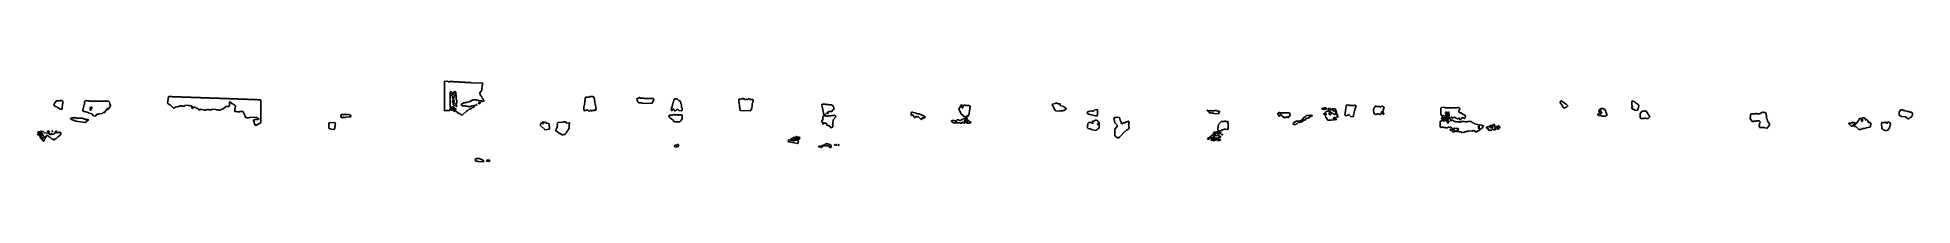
# Model space of a CAD drawing. Header units: millimetres. Extents: x 0 to 8535, y 0 to 367.
import ezdxf

# ---------------------------------------------------------------- set-up
doc = ezdxf.new("R2010")
doc.units = ezdxf.units.MM
doc.layers.add('GRAY_L', color=7, linetype='Continuous')

msp = doc.modelspace()

# ---------------------------------------------------------------- linework, layer by layer
at = {"layer": 'GRAY_L'}
for points in [[(1901.9, 230), (1900.5, 231.4), (1897.8, 231.4), (1896.3, 230), (1894.1, 232.2), (1896.3, 235.9), (1900.5, 235.9), (1905.2, 239.4), (1903.3, 241.4), (1899.1, 241.4), (1895.5, 245.1), (1896.9, 247.9), (1894.2, 250.8), (1894.2, 253.7), (1896.9, 256.5), (1892.8, 260.8), (1892.8, 263.7), (1895, 266), (1897.7, 263.1), (1900.5, 265.9), (1904.7, 263.1), (1908.1, 266.6), (1908.1, 280.8), (1905.3, 283.6), (1905.3, 305.1), (1903.9, 306.5), (1903.9, 317.9), (1900.5, 321.4), (1899.2, 321.4), (1894.4, 316.5), (1894.4, 313.7), (1897.2, 310.8), (1894.4, 308), (1897.1, 305.2), (1898.5, 300.8), (1894.4, 296.5), (1897.2, 292.2), (1892.2, 287.1), (1888.6, 290.8), (1888.6, 293.7), (1891.3, 296.5), (1885.8, 300.8), (1885.8, 303.7), (1888.6, 308), (1885.8, 312.3), (1888.5, 315.1), (1883.8, 320), (1881.1, 320), (1879, 317.9), (1879, 285.1), (1877.7, 283.7), (1879, 282.3), (1879, 249.4), (1881, 247.4), (1882.4, 248.8), (1887.9, 248.8), (1889.4, 250.2), (1894.4, 245.1), (1890.2, 240.8), (1891.6, 237.9), (1886.6, 234.3), (1884.4, 236.5), (1885.8, 240.8), (1881, 245.7), (1879, 243.6), (1879, 236.5), (1876.9, 234.3), (1860.2, 234.3), (1858.8, 232.9), (1852.4, 233.6), (1852.4, 366.6), (1865.7, 367.3), (1871.3, 364.5), (1874, 364.5), (1875.4, 365.9), (1892.2, 365.9), (1893.6, 364.5), (1918.7, 364.5), (1920.1, 363.1), (1945.1, 363.1), (1946.5, 361.6), (1973, 361.6), (1974.4, 360.2), (2024.5, 358.8), (2026.7, 356.6), (2026.7, 353.6), (2023.9, 350.8), (2022.5, 326.5), (2014.1, 315.1), (2014.1, 309.4), (2015.5, 308), (2015.5, 305.1), (2022.5, 296.6), (2023.9, 290.9), (2028.1, 286.6), (2028.1, 282.3), (2032.3, 278), (2030.1, 275.7), (2028.7, 277.1), (2025.9, 274.2), (2021.7, 278.6), (2010.5, 278.6), (2005, 281.4), (1998, 281.4), (1996.6, 282.9), (1982.7, 282.9), (1981.3, 281.4), (1978.6, 281.4), (1973, 277.1), (1970.2, 277.1), (1964.6, 272.9), (1956.3, 271.4), (1954.9, 270), (1946.5, 270), (1945.1, 268.6), (1940.9, 268.6), (1934, 265.7), (1929.2, 260.8), (1929.2, 259.4), (1934, 254.5), (1946.5, 255.9), (1949.3, 253.1), (1956.3, 253.1), (1957.7, 251.6), (1964.6, 251.6), (1967.4, 250.2), (1978.5, 254.5), (1984, 254.5), (1986.8, 257.3), (1989.7, 257.3), (1991.9, 255.1), (1984.1, 247.2), (1978.6, 245.7), (1975.8, 242.9), (1973, 242.9), (1968.8, 240), (1966, 240), (1963.3, 237.2), (1957.7, 235.7), (1952.1, 228.6), (1950.7, 228.6), (1935.4, 214.3), (1932.6, 212.9), (1929, 213.6), (1922.8, 220), (1918.6, 220), (1904.7, 231.4), (1901.9, 230)], [(90.6, 247.2), (87.8, 250), (80.8, 252.9), (74.4, 259.4), (78.6, 269.4), (86.4, 278.8), (103.3, 278.8), (107.5, 281.7), (110.3, 278.8), (113.1, 278.8), (115.3, 276.6), (115.3, 265.1), (113.9, 263.6), (112.5, 243.6), (108.9, 238.6), (103.2, 240), (96.2, 245.7), (90.6, 247.2)], [(226.7, 225.7), (218.3, 227.1), (214.1, 230), (209.9, 230), (206.3, 233.6), (207.7, 243.7), (209.1, 245.1), (209.1, 250.9), (210.5, 252.3), (210.5, 258), (213.3, 260.9), (214.7, 275.1), (216.9, 277.3), (219.7, 277.3), (222.6, 280.2), (225.4, 277.3), (233.8, 277.3), (235.2, 275.9), (238, 277.4), (239.4, 275.9), (250.6, 275.9), (252, 277.4), (253.5, 275.9), (302.5, 275.9), (305.4, 277.4), (306.8, 275.9), (323.6, 275.9), (327.2, 272.3), (330, 266.6), (330, 262.3), (332.8, 258), (332.8, 255.1), (327.2, 249.4), (328.6, 246.5), (325, 242.8), (320.8, 244.3), (318.8, 242.2), (320.2, 239.4), (318, 237.1), (315.2, 240), (313.2, 237.9), (314.6, 235.1), (312.4, 232.8), (311, 234.2), (306.2, 229.4), (307.6, 226.5), (305.4, 224.3), (301.1, 224.3), (299.7, 225.7), (294.2, 220), (280.1, 218.6), (278.7, 217.1), (270.3, 217.1), (263.3, 208.6), (255.5, 209.3), (247.8, 218.6), (235.2, 221.4), (226.7, 225.7)], [(991.1, 166.4), (985.9, 177.9), (985.9, 182.2), (983.4, 186.5), (983.4, 189.4), (985.4, 191.6), (989.2, 191.6), (990.5, 193.1), (1005.8, 193.1), (1007.6, 195.1), (1005.8, 197.2), (1002, 198.6), (996.9, 202.9), (965, 201.4), (963.7, 200), (953.4, 200), (952.1, 201.4), (948.3, 201.4), (943.8, 209.4), (942.5, 215.1), (934.2, 228.6), (930.4, 228.6), (929.2, 230), (927.9, 228.6), (921.5, 228.6), (920.3, 227.1), (911.2, 227.1), (906.1, 230), (898.4, 230), (896.4, 232.2), (897.8, 233.7), (899, 243.7), (900.3, 245.1), (900.3, 249.4), (901.6, 250.9), (901.6, 255.1), (898.4, 258.6), (893.3, 260), (889.5, 264.3), (884.4, 265.7), (875.5, 274.2), (873.7, 272.2), (873.7, 255.1), (871.7, 252.9), (858.9, 252.9), (857.6, 251.4), (855.1, 251.4), (844.9, 241.4), (835.9, 238.6), (832.1, 235.7), (824.3, 235.7), (823, 237.1), (812.8, 237.1), (811.5, 238.6), (796.3, 240), (792.4, 237.1), (779.6, 237.1), (778.3, 238.6), (773.3, 238.6), (772, 237.1), (765.6, 237.1), (764.3, 235.7), (756.6, 235.7), (755.3, 237.2), (745.1, 238.6), (743.8, 240), (736.1, 235.7), (729.7, 242.9), (723.3, 244.3), (720.8, 247.1), (718.2, 247.1), (716.9, 248.6), (710.6, 248.6), (705.5, 242.9), (704.2, 242.9), (702.2, 245.1), (702.2, 248), (704.7, 252.2), (702.9, 254.3), (700.3, 254.3), (699, 255.7), (692.7, 255.7), (691.4, 257.1), (683.7, 257.1), (682.4, 258.6), (672.3, 257.1), (667.2, 254.3), (655.6, 254.3), (654.3, 255.7), (650.6, 255.7), (649.3, 254.3), (644.2, 254.3), (637.8, 250), (627.5, 248.6), (619.8, 244.3), (603.2, 260), (599.3, 261.4), (592.3, 267.9), (592.3, 270.9), (593.5, 272.3), (593.5, 280.9), (594.8, 282.3), (594.8, 290.8), (598, 297.3), (612.2, 297.3), (613.5, 295.9), (655.7, 295.9), (657, 294.5), (697.9, 294.5), (699.1, 293.1), (741.3, 293.1), (742.6, 291.6), (783.5, 291.6), (784.8, 290.2), (827, 290.2), (828.2, 288.8), (869.1, 288.8), (870.4, 287.3), (912.6, 287.3), (913.9, 285.9), (954.8, 285.9), (956.1, 284.5), (990.6, 284.5), (991.8, 283.1), (994.3, 283.1), (995.6, 284.5), (998.2, 284.5), (999.5, 283.1), (1014.8, 283.1), (1016.8, 280.9), (1016.8, 177.9), (1014.8, 175.7), (1012.3, 175.7), (994.4, 165.7), (991.1, 166.4)], [(1888.6, 276.6), (1891.3, 279.4), (1889.9, 282.3), (1893.6, 284.5), (1897.2, 280.8), (1895.8, 279.4), (1897.1, 278), (1897.1, 272.2), (1893.6, 268.6), (1888.6, 270.8), (1888.6, 276.6)], [(1904.1, 256.5), (1904.1, 253.7), (1906.1, 251.7), (1908.1, 253.7), (1908.1, 256.5), (1906.1, 258.5), (1904.1, 256.5)], [(1998, 257.1), (1995.8, 259.4), (1998, 261.7), (2000.2, 259.4), (1998, 257.1)], [(2011.9, 271.6), (2014.8, 273.1), (2017, 270.8), (2013.4, 265.7), (2008.4, 265), (2006.9, 266.5), (2011.9, 271.6)], [(2502.6, 235.7), (2499.2, 235.7), (2497, 237.1), (2493.7, 232.9), (2490.3, 232.9), (2486.4, 237.9), (2486.4, 242.3), (2487.5, 243.7), (2487.5, 253.7), (2489.7, 256.6), (2490.8, 278), (2493, 280.8), (2493, 290.8), (2495.9, 294.5), (2512.5, 294.5), (2514.7, 297.3), (2529.2, 297.3), (2535.3, 289.4), (2535.3, 279.4), (2537.6, 276.6), (2538.7, 258), (2540.9, 255.1), (2540.9, 245.1), (2543.1, 242.3), (2543.1, 239.4), (2539.1, 234.3), (2534.7, 237.1), (2530.3, 232.8), (2525.9, 234.3), (2523.6, 231.4), (2517, 235.7), (2512.6, 231.4), (2507.5, 232.2), (2503.7, 237.1), (2502.6, 235.7)], [(2752.9, 268.6), (2737.4, 268.6), (2733.5, 273.6), (2727.9, 286.5), (2730.7, 290.2), (2737.4, 290.2), (2739.6, 293.1), (2741.9, 293.1), (2744.1, 290.2), (2760.8, 290.2), (2761.9, 288.8), (2802.9, 288.8), (2805.7, 285.1), (2805.7, 282.2), (2796.2, 265.7), (2754, 267.1), (2752.9, 268.6)], [(2889.9, 237.9), (2887, 232.8), (2884.1, 236.5), (2887.4, 240.8), (2885.2, 243.7), (2889.7, 250.8), (2888.6, 252.2), (2890.8, 259.4), (2890.8, 263.7), (2893, 266.6), (2894.1, 273.7), (2896.3, 276.6), (2897.4, 283.7), (2900.3, 287.3), (2912.5, 287.3), (2919.2, 280.2), (2923.6, 277.3), (2928.7, 270.8), (2928.7, 263.7), (2930.9, 260.9), (2932, 248), (2934.2, 245.1), (2935.3, 236.5), (2932.5, 232.9), (2921.4, 234.3), (2920.3, 232.8), (2913.6, 240), (2910.3, 237.1), (2908.1, 237.1), (2902.6, 231.4), (2900.8, 232.2), (2893.7, 241.4), (2889.9, 237.9)], [(3200.2, 233.6), (3197.6, 237.9), (3197.6, 249.3), (3195.1, 252.2), (3193.8, 270.8), (3192.5, 272.2), (3192.5, 283.7), (3194.5, 285.9), (3203.4, 285.9), (3206, 288.8), (3208.5, 286), (3211, 288.8), (3214.9, 288.8), (3218.7, 284.5), (3223.8, 284.5), (3226.4, 285.9), (3227.7, 284.5), (3233.9, 284.5), (3236.5, 287.3), (3240.4, 287.3), (3242.9, 284.5), (3255.6, 284.5), (3257.6, 282.3), (3256.3, 269.3), (3253.8, 266.5), (3253.8, 259.3), (3252.5, 257.9), (3251.2, 243.6), (3250, 242.2), (3250, 239.3), (3244.2, 232.9), (3200.2, 233.6)], [(3578, 217.9), (3578, 222.3), (3579.2, 223.7), (3576.7, 226.5), (3575.4, 240.8), (3572.9, 243.6), (3572.9, 247.9), (3571.6, 249.3), (3570.3, 260.8), (3572.3, 263.1), (3586.4, 263.1), (3587.6, 261.6), (3600.4, 261.6), (3601.6, 260.2), (3614.4, 260.2), (3616.9, 257.3), (3620.7, 257.3), (3622.7, 255.1), (3622.7, 250.9), (3625.2, 248), (3625.2, 239.3), (3616.4, 232.2), (3617.6, 230.8), (3615.6, 228.6), (3609.2, 228.6), (3607.9, 230), (3605.5, 230), (3604.2, 228.5), (3601.6, 230), (3599.8, 227.9), (3599.8, 222.2), (3597.8, 220), (3592.7, 222.8), (3583.8, 214.3), (3578, 217.9)], [(4217.2, 208.5), (4214.6, 207.1), (4212.5, 209.4), (4213.8, 212.2), (4212, 214.3), (4209.4, 212.8), (4200.9, 223.6), (4198.3, 232.2), (4194.4, 237.9), (4195.8, 242.3), (4206.8, 260.3), (4208.9, 258), (4208.9, 246.6), (4210.7, 244.5), (4212.6, 246.6), (4212.6, 255.1), (4214.6, 257.3), (4218.4, 257.3), (4221.1, 260.3), (4223.7, 257.3), (4235.3, 257.3), (4236.6, 258.8), (4239.2, 255.9), (4243.1, 255.9), (4245.1, 253.7), (4245.1, 246.5), (4243.8, 245.1), (4243.8, 236.5), (4242.5, 235.1), (4241.2, 217.9), (4238.6, 215.1), (4238.6, 210.8), (4236.6, 208.6), (4232.8, 208.6), (4231.5, 207.1), (4228.8, 207.1), (4227.5, 208.5), (4223.7, 205.7), (4219.1, 206.4), (4217.2, 208.5)], [(4634.6, 232.9), (4632.5, 235), (4626.8, 245.1), (4626.8, 247.9), (4618.3, 259.4), (4620.5, 263), (4631.8, 265.9), (4633.2, 267.3), (4641.7, 267.3), (4646, 264.5), (4654.4, 264.5), (4656.6, 262.2), (4655.2, 260.8), (4655.2, 258), (4658.7, 254.5), (4668.5, 253.1), (4672.8, 248.8), (4675.6, 248.8), (4682, 243.7), (4682, 240.8), (4674.1, 234.3), (4672.7, 235.7), (4668.5, 232.9), (4655.8, 232.9), (4654.4, 231.4), (4634.6, 232.9)], [(5952.4, 220.8), (5952.4, 226.6), (5953.8, 228), (5953.8, 236.6), (5955.2, 238), (5956.6, 256.6), (5958.7, 258.8), (5965.7, 260.2), (5968.5, 257.4), (5971.3, 258.8), (5972.7, 257.3), (5976.8, 257.3), (5978.2, 258.8), (5979.6, 257.3), (5994.8, 257.3), (5996.2, 258.8), (6002.6, 253.7), (5997, 237.9), (5997, 233.6), (5994.3, 230.8), (5994.3, 225.1), (5991.5, 219.4), (5991.5, 216.5), (5990.1, 215.1), (5990.1, 209.4), (5991.5, 208), (5989.3, 205.7), (5978.1, 207.1), (5969.8, 215.7), (5965.7, 212.9), (5961.6, 212.9), (5957.4, 208.5), (5951, 213.6), (5951, 216.6), (5953.7, 219.4), (5952.4, 220.8)], [(6942.7, 250.8), (6941.5, 255.1), (6931.4, 270.8), (6931.4, 273.7), (6935.4, 278.8), (6937.7, 278.8), (6946.7, 270.2), (6949, 270.2), (6951.3, 267.3), (6959.1, 263), (6966.5, 255.1), (6960.2, 248.6), (6956.9, 248.6), (6953.5, 245.7), (6950.1, 245.7), (6949, 244.2), (6942.7, 250.8)], [(7264.9, 240), (7261.5, 240), (7256.3, 245.1), (7260.8, 252.2), (7257.5, 257.9), (7257.5, 273.7), (7260.4, 277.4), (7261.6, 275.9), (7268.3, 274.5), (7270.6, 271.6), (7276.2, 268.8), (7279.6, 264.5), (7281.8, 264.5), (7286.3, 261.6), (7289.2, 258), (7288, 247.9), (7284.7, 242.2), (7284.7, 237.9), (7281.8, 234.3), (7271.6, 235.7), (7264.9, 240)], [(158, 192.9), (155.2, 192.9), (150.1, 196.5), (156.6, 200.2), (163.6, 200.2), (165, 201.6), (167.9, 201.6), (169.3, 200.2), (174.9, 200.2), (179.1, 197.4), (181.8, 198.8), (191.7, 198.8), (193.1, 197.4), (194.5, 198.8), (205.8, 198.8), (208.6, 195.9), (212.8, 195.9), (218.4, 193.1), (229.6, 193.1), (231.8, 190.8), (217, 178.6), (174.8, 185.7), (165, 190), (160.8, 190), (158, 192.9)], [(248.4, 245.1), (246.4, 248.6), (243.6, 248.6), (238.9, 245.1), (243.6, 241.7), (248.4, 245.1)], [(238.9, 236.5), (240.8, 234.5), (245.6, 238), (243.6, 240), (238.9, 236.5)], [(1336.2, 148.6), (1335.6, 150), (1329.5, 150), (1328.2, 151.5), (1326.7, 155.1), (1326.7, 173.7), (1328.3, 177.3), (1353.5, 178.8), (1354.8, 177.3), (1356.3, 173.7), (1355.1, 170.8), (1355.1, 162.2), (1353.9, 159.4), (1353.9, 153.7), (1352.3, 150), (1349.8, 147.1), (1336.2, 148.6)], [(1382.5, 202.1), (1380.6, 206.5), (1380.6, 209.4), (1384, 215.9), (1418.5, 215.9), (1419.1, 214.5), (1425.3, 213), (1426.8, 209.4), (1425.2, 205.7), (1420.3, 205.7), (1419.7, 204.3), (1401.3, 202.9), (1400.7, 201.4), (1394.5, 201.4), (1393.9, 202.9), (1392.1, 202.9), (1391.5, 201.4), (1382.5, 202.1)], [(2297.5, 177.4), (2300.3, 173.1), (2303.6, 175.1), (2300.3, 178.5), (2298.9, 177.1), (2296.6, 179.4), (2301.7, 183.1), (2304.4, 180.2), (2305.8, 181.7), (2310, 178.8), (2311.4, 180.2), (2317, 175.9), (2326.8, 174.5), (2328.9, 172.3), (2330.3, 150.8), (2328.2, 148.6), (2310.7, 145), (2289.7, 165.1), (2289.7, 173.7), (2291.9, 175.9), (2296, 175.9), (2297.5, 177.4)], [(2360.8, 150.9), (2364.9, 156.6), (2366.3, 163.7), (2367.7, 165.1), (2366.3, 173.7), (2367.7, 176.6), (2369.9, 178.8), (2392.1, 180.2), (2393.5, 181.6), (2404.8, 181.6), (2408.9, 175.9), (2418.6, 177.3), (2420, 178.8), (2422.2, 176.6), (2422.2, 173.6), (2420.8, 172.2), (2420.8, 160.8), (2419.5, 159.4), (2420.8, 153.6), (2416.6, 149.3), (2413.9, 142.2), (2409.7, 137.9), (2406.9, 130.8), (2400.6, 124.3), (2394.9, 124.3), (2393.6, 125.7), (2389.4, 121.4), (2379.6, 128.6), (2376.8, 128.6), (2365.7, 138.6), (2362.9, 138.6), (2359.3, 142.2), (2360.8, 150.9)], [(2889.2, 194.3), (2887, 194.3), (2880.3, 200), (2874.2, 207.9), (2874.2, 209.4), (2877, 213.1), (2892.5, 213.1), (2894.7, 215.9), (2897, 215.9), (2898.1, 214.5), (2913.7, 214.5), (2914.8, 213.1), (2918, 213.1), (2919.1, 214.5), (2932.5, 214.5), (2935.3, 210.8), (2934.2, 207.9), (2934.2, 196.5), (2927, 185.7), (2923.6, 182.9), (2917, 182.9), (2915.8, 181.4), (2913.6, 182.9), (2899.7, 182.1), (2892.5, 191.5), (2889.2, 194.3)], [(3608.5, 156.5), (3609.7, 159.4), (3607.9, 161.5), (3600.3, 165.7), (3593.9, 165.7), (3590.6, 169.4), (3593.2, 172.2), (3590.1, 175.7), (3582.5, 175.7), (3581.2, 177.1), (3578.7, 177.1), (3577.4, 175.7), (3569, 183.7), (3575.4, 192.3), (3575.4, 203.7), (3578.6, 208.8), (3583.7, 208.8), (3585.1, 210.3), (3586.4, 208.8), (3591.5, 208.8), (3592.7, 207.3), (3597.7, 207.3), (3599, 208.8), (3611.7, 208.8), (3615.6, 211.6), (3628.4, 211.6), (3629.6, 210.3), (3630.9, 211.7), (3634.1, 208), (3634.1, 205.1), (3622.7, 190.8), (3620.1, 170.8), (3618.9, 169.4), (3620.1, 166.6), (3620.1, 159.3), (3618.2, 157.2), (3609.8, 155), (3608.5, 156.5)], [(3576.2, 176), (3578.2, 173.7), (3576.2, 171.4), (3574.1, 173.7), (3576.2, 176)], [(4005.1, 204.3), (4002.4, 204.3), (3998.6, 207.1), (3994.7, 201.4), (3993.4, 201.4), (3983, 214.2), (3979.2, 211.4), (3977.1, 213.6), (3977.1, 223.7), (3979.1, 225.9), (3984.4, 225.9), (3985.7, 224.5), (3994.7, 223.1), (3996, 221.6), (3999.9, 221.6), (4001.2, 220.2), (4005.1, 220.2), (4006.4, 218.8), (4011.5, 218.8), (4021.9, 214.5), (4025.8, 214.5), (4028.4, 211.6), (4032.2, 211.6), (4040.8, 203.7), (4037.4, 200), (4034.8, 200), (4032.2, 197.1), (4028.4, 201.4), (4025.2, 195), (4023.2, 192.8), (4008.9, 207.1), (4005.1, 204.3)], [(4161.5, 181.4), (4159.5, 185.1), (4162.8, 188.8), (4173.2, 188.8), (4179.2, 185.1), (4177.9, 183.7), (4179.7, 181.6), (4182.2, 181.6), (4184.1, 183.7), (4182.8, 185.1), (4182.8, 188), (4188.7, 191.6), (4194, 191.6), (4195.3, 190.2), (4201.6, 188.8), (4205.5, 191.6), (4209.4, 191.6), (4213.3, 195.9), (4215.9, 195.9), (4217.2, 197.3), (4222.4, 197.3), (4224.9, 194.6), (4226.8, 198), (4224.2, 202.3), (4226.2, 204.5), (4227.6, 204.5), (4232.2, 199.4), (4229.6, 196.5), (4233.5, 192.2), (4231.4, 190), (4228.8, 192.8), (4225, 188.5), (4223.6, 190), (4221.1, 190), (4219.3, 187.9), (4221.8, 183.7), (4219.3, 180.8), (4221.9, 178), (4219.8, 175.7), (4212, 180), (4206.9, 175.7), (4201.6, 175.7), (4199, 178.6), (4196.5, 178.6), (4195.2, 177.1), (4186.1, 177.1), (4184.9, 178.5), (4183.6, 177.1), (4177.1, 177.1), (4175.8, 175.7), (4166.7, 178.6), (4164.1, 181.4), (4161.5, 181.4)], [(4226.2, 177.1), (4224.2, 180.8), (4226.2, 183.1), (4228.9, 183.1), (4231.4, 180.3), (4233.3, 182.3), (4232, 186.6), (4234, 188.8), (4236.6, 188.8), (4245.6, 180.2), (4246.9, 181.7), (4249, 179.4), (4246.9, 177.1), (4245.7, 178.5), (4243.1, 175.7), (4230.7, 176.4), (4228.8, 178.5), (4226.2, 177.1)], [(4785.4, 217.1), (4779.8, 220), (4777.6, 223.7), (4782.6, 228.8), (4789.7, 231.6), (4799.6, 233.1), (4801, 231.6), (4806.6, 231.6), (4813.6, 237.3), (4823.6, 238.8), (4825.7, 236.6), (4825.7, 213.6), (4822.2, 208.6), (4785.4, 217.1)], [(4792.5, 150), (4782.6, 151.4), (4779, 155.1), (4780.4, 156.6), (4780.4, 166.6), (4781.8, 168), (4781.8, 175.1), (4785.4, 178.8), (4796.8, 178.8), (4803.8, 174.5), (4805.8, 176.5), (4803, 179.3), (4803, 183.7), (4805.2, 185.9), (4808, 185.9), (4816.4, 190.2), (4822.2, 190.2), (4832.8, 178), (4832.8, 153.6), (4826.4, 150), (4822.2, 145.7), (4816.5, 142.9), (4798.1, 147.1), (4792.5, 150)], [(4828.3, 170.8), (4826.3, 172.8), (4824.4, 170.8), (4826.3, 168.8), (4828.3, 170.8)], [(4904.5, 119.4), (4904.5, 148), (4914.3, 160.8), (4914.3, 166.5), (4904.5, 177.9), (4900.2, 199.4), (4902.4, 201.6), (4910.9, 201.6), (4912.3, 203.1), (4922.1, 201.6), (4923.6, 203.1), (4925.8, 200.9), (4927.2, 193.7), (4928.6, 192.3), (4928.6, 188), (4931.4, 185.2), (4934.2, 175.2), (4936.3, 173.1), (4943.3, 177.3), (4946.1, 177.3), (4947.5, 178.8), (4949, 177.4), (4956, 181.6), (4958.8, 181.6), (4965.9, 185.9), (4968.1, 183.7), (4968.1, 178), (4969.5, 176.6), (4966.7, 166.6), (4968.1, 165.1), (4968.1, 156.6), (4969.5, 155.1), (4969.5, 152.2), (4965.9, 148.6), (4957.5, 144.3), (4951.8, 138.6), (4950.4, 138.6), (4926.5, 112.9), (4923, 110.7), (4920.8, 107.1), (4909.4, 112.9), (4904.5, 119.4)], [(5355.6, 220), (5354.4, 221.4), (5344.4, 221.4), (5343.2, 222.9), (5334.5, 222.9), (5323.8, 233.7), (5325.8, 236), (5329.6, 233.1), (5339.5, 233.1), (5342, 234.5), (5343.3, 233.1), (5358.1, 233.1), (5359.3, 234.5), (5366.9, 234.5), (5369.4, 231.6), (5379.3, 231.6), (5381.2, 229.4), (5375.6, 218.6), (5355.6, 220)], [(5375.5, 142.9), (5373.6, 145.1), (5373.6, 150.8), (5372.3, 152.2), (5374.8, 159.4), (5374.8, 163.7), (5376, 165.1), (5376, 169.4), (5387.9, 183.1), (5402.8, 183.1), (5404.1, 184.5), (5409.1, 184.5), (5411.5, 183.1), (5412.8, 184.5), (5415.3, 181.7), (5417.8, 184.5), (5419.8, 182.3), (5417.3, 178), (5419.7, 175.1), (5419.7, 149.3), (5417.8, 147.1), (5415.3, 148.6), (5409, 147.1), (5407.8, 148.6), (5400.4, 148.6), (5397.9, 145.7), (5391.7, 145.7), (5388, 141.4), (5375.5, 142.9)], [(5645.4, 215.1), (5645.4, 219.4), (5650.4, 224.5), (5654.6, 224.5), (5656, 223.1), (5699.1, 223.1), (5701.2, 220.9), (5701.2, 212.3), (5702.6, 210.8), (5700.4, 208.6), (5697.7, 208.6), (5694.3, 205.1), (5695.7, 203.7), (5693.5, 201.4), (5686.5, 205.7), (5678.2, 200), (5671.2, 205.7), (5668.4, 205.7), (5658.7, 217.1), (5655.4, 215), (5655.4, 209.3), (5651.8, 207.1), (5649.6, 209.4), (5650.9, 210.8), (5645.4, 215.1)], [(5743.5, 185.9), (5744.9, 184.5), (5747.6, 184.5), (5759.3, 193.7), (5759.3, 196.6), (5761.4, 198.7), (5767, 203.1), (5769.8, 203.1), (5775.3, 210.2), (5778.2, 211.6), (5793.5, 213.1), (5797.6, 210.2), (5800.4, 213.1), (5802.6, 210.8), (5799, 207.1), (5797.6, 208.5), (5793.5, 204.3), (5789.3, 205.7), (5787.3, 203.7), (5788.7, 200.8), (5786.5, 198.5), (5783.7, 201.4), (5779.6, 197.1), (5778.2, 198.5), (5776.8, 197.1), (5774.1, 197.1), (5772.1, 195.1), (5773.4, 192.2), (5771.3, 190), (5767, 190), (5765.7, 191.4), (5756, 182.9), (5753.2, 182.9), (5751.8, 181.4), (5750.4, 182.8), (5746.2, 178.5), (5742.1, 181.4), (5732.3, 172.8), (5731, 174.2), (5725.4, 168.6), (5720.5, 169.3), (5714.8, 175.1), (5717, 177.3), (5721.2, 180.2), (5724, 180.2), (5731, 186), (5732.3, 184.5), (5733.7, 185.9), (5743.5, 185.9)], [(5848.2, 242.2), (5846.8, 243.7), (5849, 246), (5851.2, 243.7), (5849.9, 242.2), (5851.2, 240.8), (5849, 238.5), (5846.8, 240.8), (5848.2, 242.2)], [(5853.7, 243.7), (5855.9, 245.9), (5860.1, 244.5), (5861.5, 245.9), (5864.3, 245.9), (5867.9, 242.2), (5865.7, 240), (5862.9, 240), (5861.5, 241.4), (5857.4, 237.1), (5855.2, 237.9), (5853.8, 240.8), (5855.1, 242.2), (5853.7, 243.7)], [(5863.5, 223.7), (5863.5, 226.6), (5865.6, 228.8), (5868.4, 228.8), (5871.2, 231.6), (5882.3, 230.2), (5883.7, 231.7), (5886, 229.4), (5884.6, 228), (5886.6, 225.9), (5890.7, 223.1), (5892.1, 224.5), (5900.4, 216), (5901.8, 217.4), (5904.6, 215.9), (5908.7, 218.8), (5911.5, 217.4), (5914.3, 218.8), (5917.9, 215.1), (5915.1, 212.2), (5920.7, 205.1), (5918.5, 202.8), (5917, 204.3), (5914.3, 204.3), (5910.2, 200), (5907.3, 201.4), (5901.8, 201.4), (5898.5, 196.5), (5900.4, 194.5), (5903.2, 197.4), (5906, 194.5), (5908.8, 195.9), (5910.1, 194.5), (5911.5, 196), (5913.7, 193.7), (5911.5, 191.4), (5910.1, 192.8), (5908.8, 191.4), (5906, 192.8), (5903.2, 191.4), (5900.4, 192.8), (5897.7, 190), (5889.3, 191.4), (5888, 190), (5873.3, 189.3), (5870.4, 192.2), (5870.4, 195.1), (5864.9, 203.6), (5863.5, 209.3), (5853.7, 218), (5855.9, 220.2), (5858.7, 218.8), (5863.5, 223.7)], [(5865.7, 214.5), (5867.6, 216.5), (5865.7, 218.5), (5863.7, 216.5), (5865.7, 214.5)], [(5879.6, 243.1), (5882.4, 240.2), (5885.1, 243.1), (5887.4, 240.8), (5883.7, 237.1), (5882.4, 238.5), (5881, 237.1), (5879.6, 238.5), (5878.2, 237.1), (5873.2, 240.8), (5875.4, 243.1), (5879.6, 243.1)], [(5883.8, 214.5), (5886.5, 214.5), (5888.5, 216.5), (5881, 224.2), (5879, 222.2), (5880.4, 220.8), (5879, 219.4), (5883.8, 214.5)], [(5894.8, 241.6), (5906, 241.6), (5909.5, 238), (5909.5, 235.1), (5912.3, 230.8), (5910.2, 227.1), (5903.2, 232.8), (5900.4, 231.4), (5892.7, 237.9), (5892.7, 239.4), (5894.8, 241.6)], [(5915.1, 223.7), (5912.9, 219.9), (5909.3, 223.7), (5911.5, 227.4), (5915.1, 223.7)], [(6083, 220.8), (6081.6, 238), (6087.1, 250.9), (6089.3, 253.1), (6093.5, 253.1), (6094.9, 251.6), (6108.8, 251.6), (6112.9, 248.8), (6117, 251.6), (6124.1, 253.1), (6130.4, 248), (6127.6, 243.6), (6127.6, 239.3), (6126.2, 237.9), (6127.6, 235.1), (6126.2, 233.6), (6126.2, 230.8), (6123.5, 226.6), (6130.4, 220.8), (6125.4, 217.1), (6122.6, 220), (6117.1, 220), (6114.3, 221.4), (6112.4, 219.4), (6113.8, 218), (6110.1, 214.2), (6105.9, 218.6), (6099.1, 218.6), (6093.5, 215.7), (6090.7, 215.7), (6089.3, 217.1), (6086.5, 217.1), (6083, 220.8)], [(6121.8, 227.9), (6119.9, 229.9), (6117.9, 226.5), (6119.8, 224.6), (6121.8, 227.9)], [(6465, 144.5), (6469.6, 148), (6465, 151.4), (6448.8, 152.9), (6447.4, 151.4), (6446.1, 152.8), (6442, 150), (6436.6, 155.7), (6433.9, 155.7), (6432.5, 157.1), (6423.1, 157.1), (6417.7, 154.3), (6410.8, 154.3), (6409.5, 155.7), (6401.3, 155.7), (6400, 157.1), (6389.2, 157.1), (6387.8, 155.7), (6385.7, 157.9), (6385.7, 183.7), (6387.8, 185.9), (6390.5, 184.5), (6393.8, 189.4), (6393.8, 193.6), (6391.1, 196.5), (6393.8, 199.4), (6392.5, 202.3), (6394.6, 204.5), (6400, 197.4), (6401.4, 198.8), (6403.5, 196.6), (6403.5, 195.1), (6398.1, 189.4), (6401.4, 185.9), (6402.7, 185.9), (6407.4, 190.8), (6406, 193.7), (6407.4, 195.1), (6407.4, 197.9), (6406, 199.3), (6406, 205.1), (6404.7, 207.9), (6401.4, 211.4), (6393.2, 210), (6388.4, 216.5), (6388.4, 245.1), (6390.5, 247.3), (6404.1, 248.8), (6406.9, 245.9), (6461, 245.9), (6462.3, 247.3), (6470.5, 247.3), (6475.3, 242.3), (6475.3, 240.8), (6468.6, 229.4), (6475.9, 223.1), (6480, 223.1), (6489.5, 215.9), (6494.9, 214.5), (6499.7, 210.9), (6498.3, 200.8), (6494.9, 197.1), (6490.8, 200), (6485.3, 200), (6484, 201.4), (6482.1, 199.3), (6482.1, 196.5), (6477.3, 191.4), (6473.8, 193.6), (6473.8, 196.5), (6470.5, 200), (6465.1, 195.7), (6462.3, 195.7), (6459.6, 198.6), (6455.5, 198.6), (6451.5, 202.9), (6447.5, 202.9), (6444.8, 200), (6440.6, 200), (6437.9, 202.9), (6435.3, 202.9), (6432, 197.9), (6432, 189.4), (6433.9, 187.4), (6437.9, 190.2), (6440.7, 190.2), (6450.2, 183.1), (6455.6, 183.1), (6457, 181.6), (6474.6, 181.6), (6475.9, 180.2), (6478.6, 180.2), (6481.3, 183.1), (6496.3, 183.1), (6497.6, 181.6), (6501.6, 181.6), (6504.3, 183.1), (6507.1, 181.6), (6509.8, 183.1), (6512.5, 181.7), (6513.8, 183), (6520.6, 184.5), (6522, 183.1), (6526.1, 183.1), (6530.1, 178.8), (6538.3, 175.9), (6541, 173.1), (6555.9, 170.2), (6559.3, 166.6), (6559.3, 152.3), (6561.2, 150.2), (6563.2, 152.3), (6563.2, 166.6), (6565.3, 168.8), (6573.5, 167.3), (6574.8, 165.9), (6580.3, 165.9), (6582.4, 163.7), (6578.3, 157.9), (6578.3, 155.1), (6574.8, 151.4), (6572.1, 151.4), (6569.4, 148.6), (6566.7, 148.6), (6562.7, 142.9), (6555.9, 141.4), (6550.4, 137.1), (6547.7, 137.1), (6546.4, 135.7), (6542.8, 137.9), (6544.2, 139.4), (6542.2, 141.4), (6535.5, 142.9), (6530.1, 140), (6515.2, 141.4), (6509.8, 138.6), (6503, 138.6), (6496.3, 135.7), (6493.6, 132.9), (6490.8, 132.9), (6489.4, 134.3), (6483.3, 133.6), (6479.9, 137.1), (6471.8, 137.1), (6467.8, 140), (6465.1, 138.6), (6459.6, 138.6), (6457.5, 140.8), (6461, 144.5), (6465, 144.5)], [(6416.3, 188.8), (6417.6, 187.4), (6420.9, 190.8), (6418.2, 195.1), (6420.4, 197.4), (6421.7, 196), (6423.1, 197.4), (6424.4, 196), (6426.4, 198), (6426.4, 216.5), (6425, 217.9), (6425, 225.1), (6423.1, 227.1), (6419.8, 223.7), (6421.2, 222.2), (6419.8, 220.8), (6422.5, 216.5), (6419.8, 213.7), (6421.1, 212.3), (6421.1, 207.9), (6419.8, 206.5), (6422.5, 203.7), (6419, 197.1), (6415.5, 200.8), (6415.5, 203.7), (6418.2, 206.5), (6416.9, 207.9), (6416.9, 213.6), (6414.1, 216.5), (6415.5, 220.8), (6414.1, 222.2), (6415.5, 223.7), (6412.2, 227.1), (6409, 223.6), (6410.3, 219.4), (6413, 216.5), (6411.6, 215.1), (6411.6, 188), (6413.6, 186), (6416.3, 188.8)], [(6422.2, 179.4), (6426.3, 183.7), (6424.4, 185.7), (6423.1, 184.2), (6420.4, 187.1), (6417.1, 182.2), (6420.4, 176), (6423.6, 178), (6422.2, 179.4)], [(7118.7, 211.4), (7116.4, 211.4), (7115.4, 212.8), (7114.3, 211.4), (7106.3, 211.4), (7103.5, 215.1), (7103.5, 216.6), (7109.7, 224.5), (7115.4, 217.4), (7120.3, 223.7), (7114.2, 231.4), (7109.7, 225.7), (7106.8, 229.4), (7109.1, 232.3), (7107.9, 235.1), (7110.9, 238.8), (7113.1, 236), (7115.8, 239.4), (7114.7, 240.8), (7117.6, 244.5), (7119.9, 243.1), (7125.5, 243.1), (7126.6, 241.6), (7131.1, 241.6), (7137.4, 233.7), (7139.6, 226.6), (7143, 222.3), (7143, 219.4), (7145.3, 215.1), (7142.4, 211.4), (7140.1, 211.4), (7137.9, 208.6), (7120.9, 208.6), (7118.7, 211.4)], [(7295.7, 200.8), (7295.7, 220.9), (7304.2, 230.2), (7308.7, 230.2), (7309.8, 231.6), (7317.7, 231.6), (7318.8, 233.1), (7321.1, 233.1), (7323.4, 231.6), (7334.1, 215.1), (7335.3, 210.9), (7339.8, 205.1), (7331.3, 197.1), (7323.3, 197.1), (7322.2, 198.6), (7315.5, 198.6), (7314.4, 197.1), (7298, 197.9), (7295.7, 200.8)], [(7863, 154.3), (7862.2, 155.7), (7839.9, 155.7), (7837.7, 159.4), (7837.7, 163.7), (7839.4, 166.6), (7839.4, 176.6), (7841.1, 179.4), (7841.1, 182.2), (7837.3, 187.1), (7825.4, 187.1), (7824.6, 185.7), (7811.7, 185.7), (7810.9, 184.3), (7805.6, 184.3), (7795.7, 197.9), (7795.7, 202.3), (7797.4, 205.1), (7797.4, 213.7), (7799.6, 217.3), (7801.3, 217.3), (7802.2, 218.8), (7821.9, 218.8), (7822.8, 220.2), (7827.1, 220.2), (7828, 218.8), (7840.8, 218.8), (7845.9, 223.1), (7848.4, 223.1), (7850.2, 225.9), (7855.4, 225.9), (7856.3, 224.5), (7865.7, 224.5), (7868.7, 219.4), (7868.7, 213.7), (7870.4, 210.8), (7871.3, 199.4), (7873, 196.6), (7873, 192.3), (7874.7, 189.4), (7874.7, 185.1), (7884.2, 172.3), (7884.2, 169.4), (7882.4, 165.1), (7874.2, 152.9), (7863, 154.3)], [(8279.5, 160), (8277.2, 161.4), (8271.3, 161.4), (8265.6, 168.5), (8260.9, 162.9), (8256.2, 162.9), (8245, 173.7), (8248.1, 177.4), (8252.7, 173.1), (8257.4, 178.8), (8262.1, 178.8), (8263.2, 177.4), (8264.3, 178.8), (8270.3, 178.8), (8273.3, 175.1), (8270.9, 172.2), (8273.7, 168.8), (8276.5, 172.2), (8275.3, 173.7), (8278.3, 177.4), (8280.7, 175.9), (8291.6, 189.4), (8290.5, 190.8), (8297, 198.8), (8302.8, 194.5), (8307.4, 200.2), (8315.7, 200.2), (8321, 195.1), (8319.8, 193.7), (8322.6, 190.3), (8324.9, 193.1), (8327.3, 193.1), (8331.4, 188), (8331.4, 185.1), (8336.6, 177.4), (8341.3, 180.2), (8347.8, 172.2), (8343.1, 166.5), (8345.4, 162.2), (8341.3, 157.2), (8325, 154.3), (8323.8, 152.9), (8319.2, 152.9), (8318, 151.4), (8310.9, 151.4), (8308.7, 152.8), (8305.2, 148.6), (8300.5, 148.6), (8299.4, 147.1), (8290.5, 147.9), (8279.5, 160)], [(8310.3, 189.4), (8307.5, 192.8), (8302.4, 186.5), (8305.1, 183.1), (8310.3, 189.4)], [(8408.7, 144.3), (8405.2, 144.3), (8400.6, 148.6), (8398.2, 148.6), (8395.3, 152.2), (8394.1, 176.6), (8397.1, 180.2), (8400.7, 177.3), (8404.1, 177.3), (8407.6, 180.2), (8409.9, 178.8), (8412.3, 181.7), (8417, 175.9), (8420.4, 175.9), (8425, 181.6), (8429.8, 180.2), (8435.1, 173.7), (8435.1, 167.9), (8431.6, 162.2), (8430.4, 155.1), (8421.6, 142.8), (8419.3, 144.3), (8417, 141.4), (8410.5, 142.1), (8408.7, 144.3)], [(8503.1, 205.7), (8485.6, 207.1), (8480.9, 210), (8477.4, 210), (8474.5, 213.6), (8474.5, 226.6), (8476.8, 230.9), (8482.1, 237.3), (8489.1, 237.3), (8495, 234.5), (8499.6, 234.5), (8500.8, 233.1), (8510.1, 231.6), (8513.6, 228.8), (8518.3, 228.8), (8524.1, 225.9), (8531.1, 225.9), (8535.2, 220.9), (8535.2, 212.2), (8532.9, 209.4), (8532.9, 206.5), (8529.9, 202.9), (8524.1, 201.4), (8519.4, 197.1), (8517.1, 197.1), (8515.9, 195.7), (8503.1, 205.7)], [(11.3, 120.8), (9.2, 122.8), (6.4, 121.4), (5, 122.9), (2.2, 122.9), (0, 125.1), (2.2, 127.4), (6.4, 125.9), (12.1, 130.2), (17.1, 125.1), (12.9, 119.4), (19.9, 113.7), (18.5, 110.8), (20.5, 108.8), (26.1, 108.8), (32.3, 113.7), (25.3, 119.4), (26.7, 120.8), (24.7, 122.9), (20.5, 122.9), (19.1, 121.4), (16.8, 123.7), (22.5, 128), (20.4, 131.4), (13.5, 132.9), (10.6, 131.4), (9.3, 132.8), (7.9, 131.4), (3.6, 131.4), (1.4, 133.7), (3.6, 135.9), (12, 137.3), (13.4, 138.8), (26.1, 137.3), (31.8, 131.6), (47.1, 130.2), (50, 131.7), (55.6, 124.5), (61.1, 124.5), (63.1, 126.5), (61.7, 128), (64, 130.2), (66.2, 128), (64.8, 126.5), (66.8, 124.5), (73.8, 125.9), (80.8, 133.1), (83.6, 131.7), (85, 133.1), (87.9, 133.1), (90.7, 131.6), (96.3, 134.5), (99.1, 133.1), (100.4, 134.5), (103.3, 134.5), (106.9, 130.9), (106.9, 125.1), (100.5, 118.6), (92.1, 112.9), (85.1, 105.7), (80.9, 104.3), (75.2, 98.5), (69.6, 102.9), (65.3, 104.3), (59.7, 110), (56.9, 110), (51.3, 115.7), (43, 121.4), (40.9, 119.3), (35.3, 106.5), (32.5, 103.6), (29.7, 97.9), (29.7, 95.1), (27.5, 92.8), (23.9, 99.3), (21.8, 101.4), (19, 101.4), (12.7, 109.4), (14.1, 112.2), (9.8, 116.5), (11.3, 120.8)], [(47.1, 137.2), (44.9, 139.4), (47.1, 141.6), (50, 141.6), (53.6, 138), (51.4, 135.7), (47.1, 137.2)], [(64.6, 139.4), (66.8, 141.7), (69, 139.4), (66.8, 137.1), (64.6, 139.4)], [(83.6, 141.7), (87.3, 138), (85, 135.7), (81.4, 139.4), (83.6, 141.7)], [(3424.8, 98.8), (3427.3, 100.2), (3433.7, 97.3), (3437.5, 97.3), (3438.8, 95.9), (3443.8, 95.9), (3446.4, 98.8), (3451.5, 97.4), (3457.8, 105.9), (3459.2, 105.9), (3462.4, 102.2), (3458.6, 98), (3463.7, 93.7), (3463.7, 92.2), (3462.4, 90.8), (3462.4, 85.1), (3460.4, 82.9), (3428.5, 88.6), (3426, 91.4), (3418.4, 91.4), (3416.4, 93.7), (3419.6, 100.2), (3424.8, 98.8)], [(3442.5, 111.6), (3443.9, 111.6), (3448.4, 105.1), (3447.2, 103.7), (3448.4, 102.2), (3446.4, 100), (3445.1, 101.4), (3443.9, 100), (3434.9, 101.4), (3430.4, 105.1), (3432.4, 107.4), (3433.7, 105.9), (3438.7, 105.9), (3442.5, 111.6)], [(3450.2, 104.2), (3448.2, 106.5), (3450.2, 108.8), (3452.3, 106.5), (3450.2, 104.2)], [(3456.6, 114.5), (3458.6, 112.2), (3455.3, 108.5), (3452, 112.2), (3454, 114.5), (3456.6, 114.5)], [(3468.1, 111.6), (3470.1, 109.4), (3468.8, 107.9), (3470.1, 105.1), (3468.1, 102.8), (3466.1, 103.6), (3460.9, 110.8), (3462.9, 113.1), (3464.3, 111.6), (3468.1, 111.6)], [(5335.3, 106.5), (5332.1, 102.9), (5327.6, 103.6), (5326.3, 106.5), (5328.3, 108.8), (5333.3, 108.8), (5335.3, 106.5)], [(5358.1, 107.1), (5355.6, 110), (5352, 110), (5350.7, 108.6), (5337, 108.6), (5335, 110.8), (5346.9, 121.6), (5349.5, 121.6), (5353.2, 117.3), (5359.3, 117.3), (5361.1, 119.4), (5358.6, 122.2), (5360.6, 124.5), (5365.6, 118.8), (5366.8, 120.2), (5369.3, 118.8), (5370.5, 120.2), (5373.1, 120.2), (5375.5, 117.4), (5376.8, 118.8), (5378.1, 117.3), (5383, 117.3), (5384.9, 115.1), (5384.9, 112.2), (5380.5, 108.6), (5376.7, 108.6), (5375.5, 109.9), (5373.8, 108), (5376.3, 105.1), (5374.3, 102.8), (5368.1, 108.6), (5364.3, 107.1), (5363.1, 108.6), (5359.4, 108.6), (5358.1, 107.1)], [(5358.1, 106), (5362.6, 100.8), (5359.4, 97.1), (5355.7, 97.1), (5354.4, 95.7), (5349.4, 98.6), (5344.4, 97.1), (5342.5, 100.8), (5344.4, 103.1), (5350.7, 103.1), (5353.2, 101.7), (5358.1, 106)], [(5352.4, 132.3), (5354.4, 134.5), (5363.1, 134.5), (5365.1, 132.2), (5358.2, 125.7), (5353.7, 126.4), (5352.4, 128), (5353.7, 129.4), (5352.4, 132.3)], [(5371.3, 99.4), (5369.3, 97.1), (5366.1, 100.8), (5368.1, 103.1), (5371.3, 99.4)], [(5371.8, 131.4), (5369.3, 131.4), (5367.3, 133.7), (5370.5, 137.3), (5376.8, 137.3), (5382.5, 133.7), (5381.2, 130.8), (5383.7, 128), (5381.7, 125.7), (5378, 129.9), (5374.3, 125.7), (5372.3, 128), (5373.5, 129.4), (5371.8, 131.4)], [(5380.5, 95.7), (5372.4, 96.4), (5371, 98), (5374.3, 101.7), (5375.6, 100.2), (5380.5, 100.2), (5382.5, 98), (5380.5, 95.7)], [(5384.2, 101.7), (5386.2, 99.4), (5384.2, 97.1), (5382.2, 99.4), (5384.2, 101.7)], [(5385.5, 136), (5387.5, 133.7), (5385.5, 131.4), (5383.5, 133.7), (5385.5, 136)], [(5392.9, 121.4), (5390.9, 123.7), (5392.9, 126), (5394.9, 123.7), (5392.9, 121.4)], [(6439.4, 141.4), (6434.5, 142.1), (6430.4, 145.1), (6432.5, 148.8), (6435.3, 145.9), (6438, 147.4), (6441.5, 143.7), (6439.4, 141.4)], [(6442.6, 136.5), (6444.7, 138.8), (6446.9, 136.5), (6444.7, 134.2), (6442.6, 136.5)], [(6447.4, 150.2), (6449.6, 148), (6447.4, 145.7), (6445.3, 148), (6447.4, 150.2)], [(6451.5, 137.1), (6448, 139.4), (6450.1, 141.7), (6453.7, 139.4), (6451.5, 137.1)], [(6597.8, 158.8), (6604.6, 160.2), (6608.6, 157.4), (6611.9, 160.9), (6611.9, 163.7), (6614, 165.9), (6623.5, 165.9), (6628.9, 170.2), (6631.7, 170.2), (6633.8, 168), (6631.1, 163.6), (6631.1, 160.9), (6636.6, 155.1), (6633.9, 152.2), (6637.9, 148), (6635.8, 145.7), (6631.6, 145.7), (6630.3, 147.1), (6629, 145.7), (6624.9, 148.5), (6620.9, 144.3), (6618.2, 144.3), (6616.8, 142.9), (6614, 142.9), (6611.4, 145.7), (6607.3, 142.8), (6602.4, 147.9), (6603.8, 150.8), (6601.9, 152.8), (6599.2, 151.4), (6595.7, 155.1), (6597.8, 158.8)], [(6618.1, 157.1), (6616.8, 158.5), (6614.9, 156.5), (6616.8, 154.5), (6618.1, 156), (6620.9, 153.1), (6624.1, 155.1), (6622.1, 158.6), (6619.5, 158.6), (6618.1, 157.1)], [(6639.8, 155.7), (6636.3, 159.4), (6639.9, 161.7), (6642, 157.9), (6639.8, 155.7)], [(6645.2, 153.1), (6647.1, 155.1), (6644.4, 158), (6649.3, 164.5), (6652.1, 164.5), (6656.9, 158), (6656.9, 155.1), (6654.7, 152.8), (6652, 154.3), (6650.1, 152.2), (6651.5, 150.8), (6649.3, 148.5), (6645.3, 151.4), (6643.9, 150), (6641.7, 152.2), (6643.9, 154.5), (6645.2, 153.1)], [(1998, 14.5), (2010.6, 14.5), (2020.3, 10.2), (2023.1, 10.2), (2032.3, 3.7), (2028.7, 0), (2005.7, 0.7), (2002.2, 2.9), (1995.2, 2.9), (1993, 5.1), (1993, 10.9), (1998, 14.5)], [(2056.6, 1.4), (2046, 2.1), (2044.6, 5.1), (2046.7, 7.3), (2056.6, 7.3), (2058.7, 5.1), (2056.6, 1.4)], [(2902.5, 75.9), (2908.1, 75.9), (2909.2, 74.5), (2914.7, 80.3), (2918.7, 75.1), (2915.9, 70), (2913.6, 68.5), (2910.3, 71.4), (2907, 67.1), (2900.8, 67.9), (2898.5, 70.8), (2902.5, 75.9)], [(3557, 71.6), (3562.2, 71.6), (3564.2, 69.4), (3562.2, 67.1), (3556.4, 67.9), (3555, 69.4), (3557, 71.6)], [(3569.1, 72.3), (3572.4, 74.5), (3574.4, 72.3), (3568.5, 64.2), (3566.5, 66.5), (3569.1, 69.4), (3569.1, 72.3)], [(3575.4, 73.7), (3577.4, 75.9), (3580.8, 73.7), (3578.7, 71.4), (3575.4, 73.7)], [(3585, 71.4), (3580.5, 75.1), (3587.6, 81.6), (3597.8, 81.6), (3604.2, 78.8), (3608, 78.8), (3612.5, 75.1), (3611.3, 72.3), (3612.5, 70.9), (3612.5, 66.5), (3610.5, 64.3), (3606, 65), (3604.7, 66.5), (3605.9, 69.4), (3602.8, 72.8), (3597.7, 71.4), (3596.5, 72.9), (3591.4, 72.9), (3590.1, 74.3), (3585, 71.4)], [(3629.6, 74.2), (3627.5, 76.5), (3629.6, 78.8), (3631.6, 76.5), (3629.6, 74.2)], [(3638, 76.5), (3635.9, 74.2), (3633.9, 76.5), (3635.9, 78.8), (3638, 76.5)], [(3648.1, 73.6), (3646.7, 73.6), (3645.4, 76.5), (3647.5, 78.9), (3648.1, 73.6)]]:
    msp.add_lwpolyline(points, close=True, dxfattribs=at)

doc.saveas('drawing.dxf')
